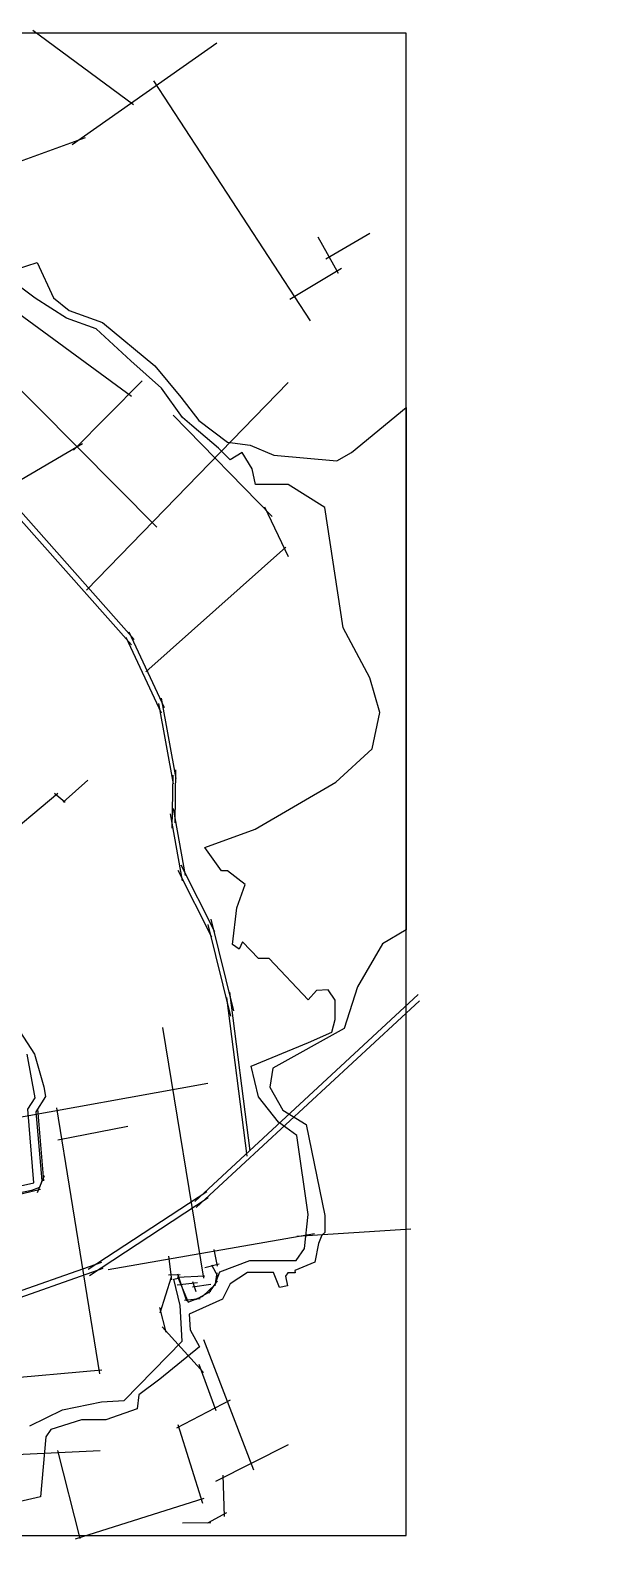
# Model space of a CAD drawing. Header units: metres. Extents: x -7974 to 833, y -42 to 4604.
# Drawn here: x -919 to 833, y -24 to 4562 of the extents above; entities that cross this region are included whole.
import ezdxf

# ---------------------------------------------------------------- set-up
doc = ezdxf.new("R2010")
doc.units = ezdxf.units.M
doc.header["$MEASUREMENT"] = 0
for name, color, linetype in [('图框', 6, 'Continuous'), ('水网', 141, 'Continuous'), ('路网', 2, 'Continuous')]:
    doc.layers.add(name, color=color, linetype=linetype)

msp = doc.modelspace()

# ---------------------------------------------------------------- linework, layer by layer
at = {"layer": '图框'}
msp.add_lwpolyline([(-7256.6, 4552.8), (-7256.6, -13.6), (223.5, -13.6), (223.5, 4552.8), (-7256.6, 4552.8)], dxfattribs=at)
at = {"layer": '水网'}
for points in [[(-991.6, 3825.6), (-897, 3856.4), (-848.2, 3749), (-800.3, 3710.1), (-699, 3673.3), (-539.6, 3542.4), (-461.1, 3446.7), (-406.3, 3376.3), (-319.2, 3309.5), (-250.8, 3301.2), (-178.5, 3270.3), (12.5, 3253.5), (57, 3278.1), (223.5, 3414.9), (223.5, 1827.6), (151.3, 1785.1), (76, 1654.3), (35, 1527.9), (-181.5, 1407.3), (-191.1, 1349.5), (-151.3, 1279.8), (-80.5, 1236.2), (-23.9, 959.4), (-23.5, 907.7), (-32.5, 899.9), (-42.6, 874), (-54.5, 817.6), (-115.1, 791.7), (-113.8, 785), (-136.2, 785), (-142.9, 775.2), (-137.1, 745.1), (-161.6, 740.3), (-179.8, 785.7), (-258.9, 785.7), (-311.3, 751.5), (-334.7, 704.9), (-435.3, 659.4), (-433, 611.2), (-404.6, 559.9), (-524.4, 462.1), (-588.8, 414), (-593.8, 371.8), (-688.4, 337.6), (-762.9, 337.6), (-856.2, 308.3), (-870.9, 286), (-887.4, 104), (-1009.9, 75.7)], [(-919.4, 319.4), (-820.6, 368.8), (-701.7, 393), (-633.5, 396.9), (-456.7, 577.4), (-462.6, 685.5), (-482.1, 765.8), (-469.1, 769), (-438.8, 696), (-394.4, 714.5), (-357.9, 748.8), (-342.7, 788.2), (-251.2, 822.8), (-110.9, 822.8), (-85.7, 859), (-73.8, 962.6), (-109.1, 1202.9), (-164.6, 1243.3), (-225.6, 1319.7), (-247, 1413.4), (-73.4, 1485.1), (-2.4, 1516.3), (8, 1555.4), (8, 1613.4), (-13.1, 1645), (-49.4, 1643.4), (-73.8, 1614.6), (-192.8, 1740.4), (-225.6, 1740.4), (-274.2, 1791), (-284.1, 1768.5), (-303.7, 1782.7), (-291.2, 1894.5), (-266, 1965.7), (-319.3, 2007.3), (-337.2, 2007.3), (-388.5, 2078.1), (-235.7, 2134), (10, 2276.4), (120, 2378.1), (143.5, 2488), (112.9, 2593.4), (32.5, 2745.2), (-23.3, 3111.2), (-135.4, 3181.2), (-234.5, 3181.2), (-244, 3229.2), (-274.7, 3278.7), (-311, 3256.2), (-347.1, 3291.6), (-427.4, 3360.8), (-455.9, 3385.4), (-520.1, 3474.1), (-613.4, 3557.3), (-718.4, 3655), (-808.1, 3686.8), (-903.7, 3747.4), (-964.4, 3793.3)], [(-1003.6, 1601.8), (-905.1, 1450.1), (-876.9, 1350.4), (-872.5, 1321), (-901.6, 1274.3), (-882.8, 1064.8), (-890.5, 1044.2), (-914.2, 1034.9), (-1030.3, 1010.9)], [(-1067.9, 1022.6), (-907.5, 1058.5), (-925.3, 1282.2), (-903.9, 1317.1), (-927.9, 1449.3)]]:
    msp.add_lwpolyline(points, dxfattribs=at)
at = {"layer": '路网'}
for p, q in [((-910.5, 4562.4), (-605.3, 4336.2)), ((-791.5, 4215.1), (-351.9, 4523.7)), ((-543.8, 4407.9), (-67.9, 3679.3)), ((-1088.9, 4112.9), (-751, 4236.4)), ((-1448.8, 3973.6), (-534.4, 3052)), ((-20.5, 3867.5), (113.5, 3945.1)), ((-45.1, 3933.9), (17.3, 3823.5)), ((-130, 3744.8), (26.5, 3838.9)), ((-1041.9, 3766), (-611.1, 3449.5)), ((-1498.6, 3721.7), (-602.3, 2709.9)), ((-1507.4, 3705.3), (-611.1, 2693.5)), ((-786.7, 3285.7), (-578.2, 3496.1)), ((-747.2, 2860.1), (-135, 3491.2)), ((-484, 3392.5), (-183.6, 3084.5)), ((-1010.5, 3159.1), (-759.6, 3305.6)), ((-207.1, 3113.7), (-135.1, 2962.7)), ((-567.4, 2612.1), (-142, 2991.1)), ((-628.3, 2717.1), (-520.5, 2487.4)), ((-619.5, 2733.5), (-511.7, 2503.8)), ((-520.5, 2532.1), (-475.8, 2287.5)), ((-529.3, 2515.7), (-484.6, 2271.1)), ((-485.8, 2297.4), (-487.9, 2136.3)), ((-476.9, 2313.8), (-479.1, 2152.7)), ((-818.8, 2215.5), (-743.3, 2282.8)), ((-1063.4, 2051.6), (-834.7, 2242.7)), ((-844.4, 2242.8), (-812, 2215.5)), ((-493.1, 2179.9), (-456.6, 1976.8)), ((-484.2, 2196.3), (-447.8, 1993.2)), ((-460.9, 2025.1), (-358.8, 1822.9)), ((-469.7, 2008.7), (-367.6, 1806.5)), ((-379.2, 1843.9), (-310.3, 1564.9)), ((-370.3, 1860.3), (-301.5, 1581.3)), ((-419, 1001.8), (259.9, 1630.7)), ((-414.9, 983.1), (264, 1612)), ((-322.1, 1621.8), (-260.7, 1139.4)), ((-313.2, 1638.2), (-251.9, 1155.8)), ((-517.2, 1530.4), (-392.4, 768.3)), ((-1709.6, 1122.3), (-378.8, 1361.4)), ((-838.6, 1287), (-708.6, 477.5)), ((-896.3, 1283.5), (-878.6, 1065.1)), ((-834.9, 1189.5), (-621.6, 1230.5)), ((-896.2, 1029.1), (-875.5, 1081.1)), ((-1041.5, 1002.7), (-887.7, 1039.4)), ((-742.8, 795.9), (-382, 1032.4)), ((-738.7, 777.2), (-377.9, 1013.8)), ((-108.3, 896.5), (238, 919)), ((-681.4, 795.3), (-55.4, 904.3)), ((-498.3, 835.5), (-489, 763.9)), ((-360.9, 856.1), (-350.7, 804.9)), ((-1033.8, 700.6), (-700.9, 817.5)), ((-1029.7, 681.9), (-696.8, 798.8)), ((-498.3, 778.8), (-463.4, 779.7)), ((-470.9, 782), (-443.6, 699.6)), ((-388.5, 800.8), (-345, 812.1)), ((-368, 809.7), (-348.2, 774.1)), ((-356.3, 745.6), (-350.7, 785.1)), ((-524.2, 663), (-489.4, 772.4)), ((-472.3, 771.3), (-387.8, 776.3)), ((-471.9, 748.4), (-410.4, 755.8)), ((-426.1, 742.2), (-369.6, 750.6)), ((-425.8, 758.4), (-415.4, 728)), ((-376.3, 722.8), (-349.5, 760.2)), ((-449.7, 702.1), (-402.1, 707.1)), ((-415.6, 704), (-370.2, 728.9)), ((-525.5, 679.8), (-506.3, 604.5)), ((-517.4, 620.6), (-392.2, 481.9)), ((-392.5, 582.7), (-240, 186.6)), ((-406.3, 507), (-354.9, 366.4)), ((-1411.5, 428.1), (-701.3, 489.7)), ((-473, 313.4), (-310.3, 399)), ((-469.8, 324.4), (-395.4, 85.2)), ((-982.3, 232), (-706.1, 244.5)), ((-836, 244.5), (-767.9, -22.8)), ((-354.4, 151.6), (-134.3, 262.8)), ((-333, 169.7), (-329.3, 44.2)), ((-781.2, -23.6), (-390, 99.9)), ((-378.8, 25.2), (-321.8, 56.2)), ((-456.2, 24.7), (-370.4, 25.7))]:
    msp.add_line(p, q, dxfattribs=at)

doc.saveas('drawing.dxf')
